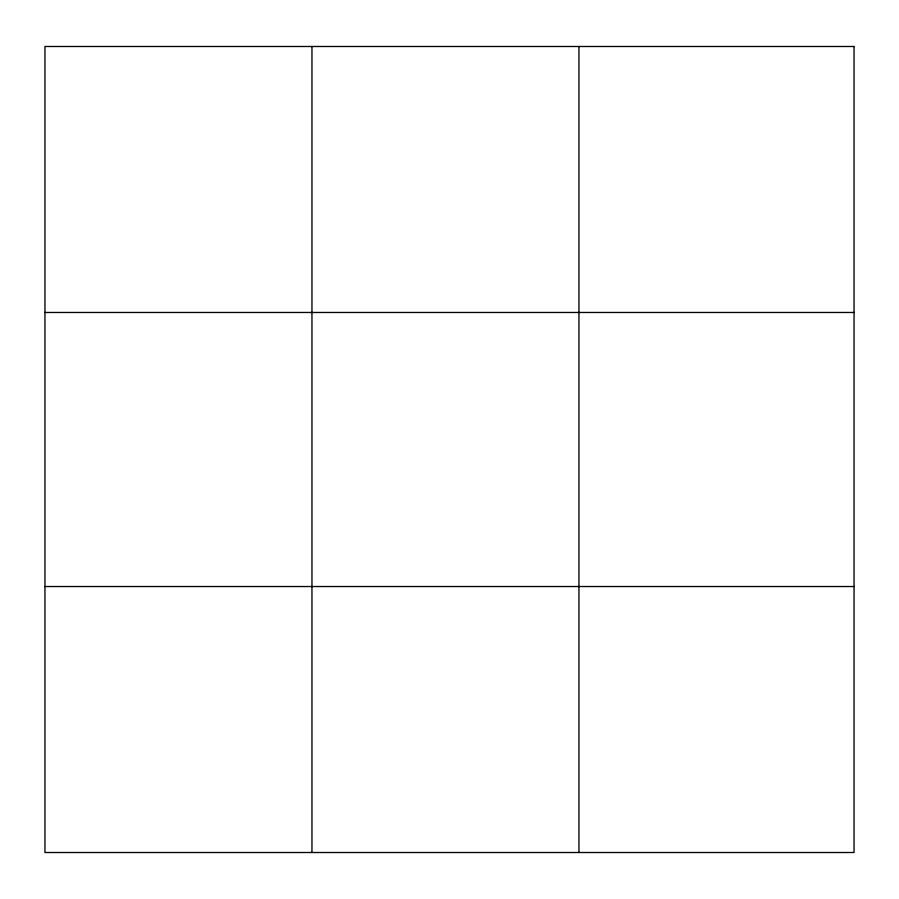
<?xml version="1.0" encoding="UTF-8"?>
<svg xmlns="http://www.w3.org/2000/svg" width="899" height="899" viewBox="0 0 899 899"><rect width="100%" height="100%" fill="white"/><g stroke="black" fill="none" stroke-linecap="round" stroke-linejoin="round"><path stroke-width="1.35" d="M311.953 852.51L311.953 46.49M578.956 852.51L578.956 46.49M44.95 312.47L854.05 312.47M44.95 586.53L854.05 586.53M854.05 46.49L854.05 852.51L44.95 852.51L44.95 46.49L854.05 46.49"/></g></svg>
